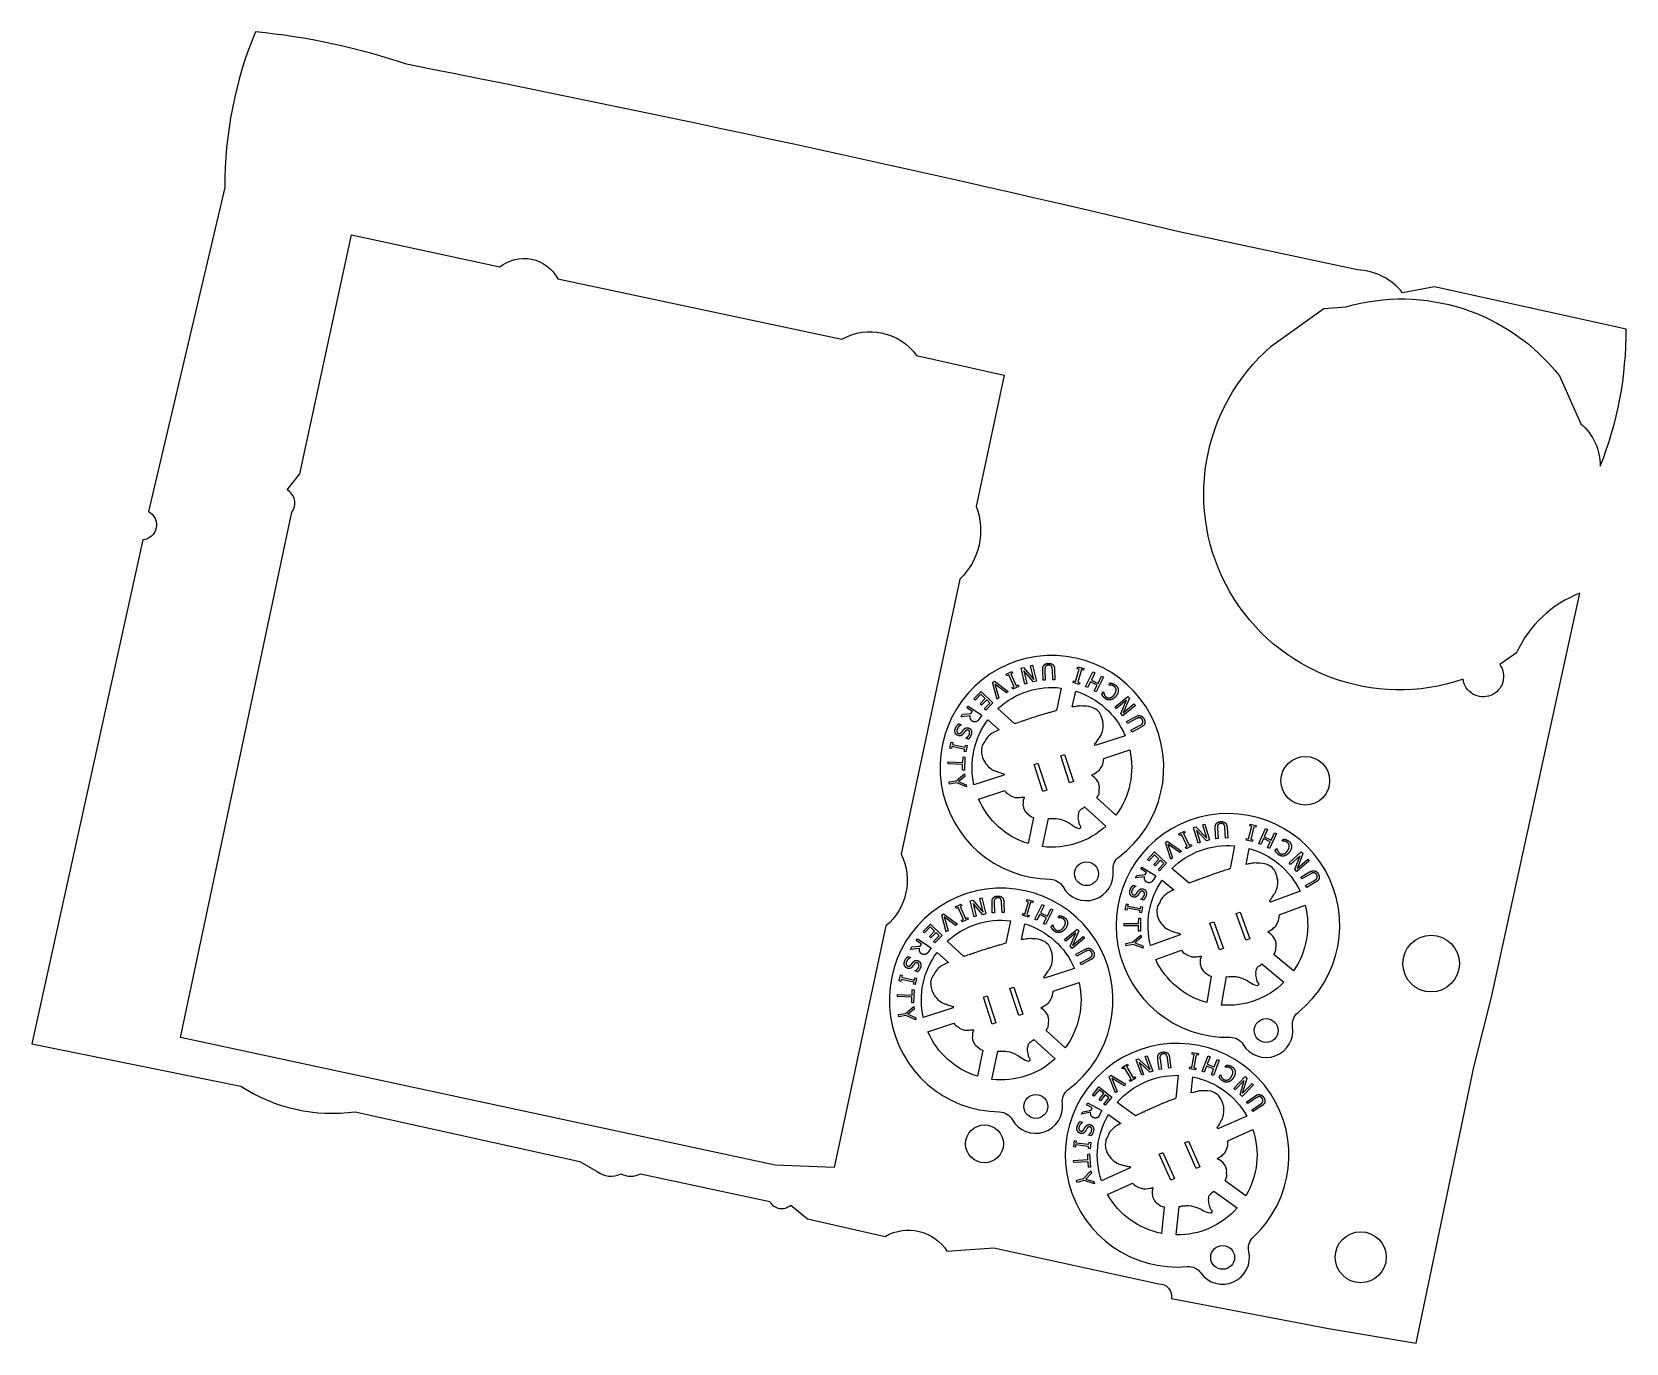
# Model space of a CAD drawing. Header units: millimetres. Extents: x 0 to 214, y -176 to 0.
import ezdxf

# ---------------------------------------------------------------- set-up
doc = ezdxf.new("R2010")
doc.units = ezdxf.units.MM
doc.layers.add('SCRAP_OUTLINE', color=5, linetype='Continuous')

msp = doc.modelspace()

# ---------------------------------------------------------------- linework, layer by layer
for points in [[(138.29, -114.64, 0.821365), (145.01, -112.46, -0.267689), (145.8, -110.62, 6.023346), (136.58, -113.62, -0.267689)], [(129.55, -90.74, -0.218412), (138.04, -87.98), (137.4, -91), (137.13, -91.09), (136.9, -91.16), (136.58, -91.24), (136.46, -91.28), (136.34, -91.3), (136.21, -91.35), (135.78, -91.47), (135.26, -91.64), (135.08, -91.68), (134.75, -91.79), (134.52, -91.88), (134.25, -91.94), (133.9, -92.07), (133.38, -92.24), (133.2, -92.28), (133.03, -92.37), (132.97, -92.39), (132.81, -92.41), (132.67, -92.49), (132.26, -92.62), (132.08, -92.7), (131.88, -92.75), (131.81, -92.78)], [(142.6, -95.68), (142.58, -95.66), (142.54, -95.6), (142.53, -95.55), (142.54, -95.49), (142.57, -95.43), (142.72, -95.27), (142.86, -95.05), (143.1, -94.73), (143.21, -94.55), (143.31, -94.45), (143.34, -94.4), (143.39, -94.25), (143.44, -94.17), (143.53, -93.92), (143.57, -93.79), (143.63, -93.53), (143.67, -93.26), (143.68, -93.13), (143.69, -92.79), (143.69, -92.7), (143.65, -92.56), (143.63, -92.38), (143.6, -92.25), (143.41, -91.7), (143.29, -91.45), (143.19, -91.28), (143.07, -91.13), (142.88, -90.97), (142.68, -90.82), (142.22, -90.57), (141.76, -90.47), (141.39, -90.41), (141.15, -90.39), (140.9, -90.39), (140.59, -90.36), (140.51, -90.37), (140.39, -90.4), (140.15, -90.43), (140.03, -90.47), (139.84, -90.48), (139.54, -90.52), (139.99, -88.4, -0.218412), (146.63, -94.37)], [(129.72, -93.59), (129.52, -93.67), (129.16, -93.85), (129.03, -93.91), (128.92, -93.98), (128.77, -94.04), (128.66, -94.14), (128.34, -94.39), (128.17, -94.56), (127.93, -94.87), (127.86, -95.07), (127.82, -95.14), (127.68, -95.34), (127.51, -95.62), (127.47, -95.74), (127.42, -95.92), (127.34, -96.23), (127.35, -96.53), (127.36, -96.73), (127.4, -96.92), (127.51, -97.31), (127.68, -97.7), (127.83, -97.95), (127.9, -98.08), (128.07, -98.28), (128.2, -98.44), (128.31, -98.54), (128.49, -98.69), (128.69, -98.84), (128.85, -98.94), (129.35, -99.17), (129.39, -99.16), (129.46, -99.17), (129.62, -99.25), (129.77, -99.29), (129.91, -99.36), (130.04, -99.39), (130.17, -99.44), (130.3, -99.47), (130.36, -99.5), (130.39, -99.54), (130.39, -99.56), (130.36, -99.66), (126.35, -100.96, -0.218412), (128.21, -92.23)], [(142.84, -102.71), (143.05, -102.31), (143.08, -102.25), (143.12, -102.1), (143.14, -101.94), (143.15, -101.63), (143.19, -101.4), (143.17, -101.23), (143.1, -100.9), (143.08, -100.76), (143.05, -100.66), (142.79, -100.25), (142.53, -99.99), (142.33, -99.82), (142.18, -99.71), (142.15, -99.68), (142.15, -99.66), (142.16, -99.63), (142.19, -99.61), (142.45, -99.48), (142.8, -99.27), (142.92, -99.16), (143.15, -99), (143.22, -98.92), (143.29, -98.82), (143.52, -98.43), (143.57, -98.32), (143.61, -98.17), (143.68, -98.03), (143.74, -97.68), (143.75, -97.49), (143.75, -97.41), (147.25, -96.27, -0.218412), (145.39, -105.01)], [(130.47, -101.72), (130.53, -101.84), (130.66, -101.97), (130.84, -102.12), (130.9, -102.17), (131.01, -102.23), (131.11, -102.31), (131.2, -102.38), (131.4, -102.47), (131.82, -102.64), (131.94, -102.66), (132.1, -102.65), (132.51, -102.66), (132.69, -102.63), (132.88, -102.63), (133.05, -102.6), (133.07, -102.6), (133.09, -102.62), (133.1, -102.65), (133.1, -102.68), (132.95, -103.06), (132.93, -103.17), (132.93, -103.35), (132.92, -103.74), (132.93, -103.78), (132.97, -103.87), (133.01, -104.05), (133.05, -104.16), (133.26, -104.56), (133.29, -104.6), (133.38, -104.7), (133.61, -104.9), (133.88, -105.12), (134.07, -105.23), (134.28, -105.33), (134.35, -105.35), (133.61, -108.84, -0.218412), (126.97, -102.86)], [(144.05, -106.49, -0.218412), (135.56, -109.25), (136.36, -105.47), (136.51, -105.48), (136.72, -105.46), (137.19, -105.47), (137.36, -105.47), (137.62, -105.51), (137.94, -105.58), (138.09, -105.62), (138.25, -105.69), (138.45, -105.74), (139.14, -106.1), (139.55, -106.39), (139.67, -106.46), (139.86, -106.59), (139.98, -106.66), (140.07, -106.7), (140.44, -106.8), (140.51, -106.8), (140.6, -106.77), (140.65, -106.72), (140.68, -106.69), (140.69, -106.65), (140.69, -106.6), (140.68, -106.55), (140.65, -106.48), (140.53, -106.32), (140.49, -106.26), (140.41, -105.77), (140.34, -105.42), (140.35, -105.23), (140.35, -105.01), (140.4, -104.81), (140.42, -104.63), (140.46, -104.55), (140.52, -104.45), (140.59, -104.36), (140.68, -104.26), (140.75, -104.2), (141.02, -104.04), (141.19, -103.91)], [(162.45, -135.78, 0.821365), (169.09, -133.36, -0.267689), (169.81, -131.5, 6.023346), (160.7, -134.81, -0.267689)], [(152.88, -112.2, -0.218412), (161.27, -109.14), (160.73, -112.19), (160.47, -112.29), (160.24, -112.36), (159.92, -112.45), (159.8, -112.49), (159.69, -112.52), (159.56, -112.58), (159.13, -112.71), (158.62, -112.9), (158.44, -112.94), (158.11, -113.06), (157.89, -113.16), (157.61, -113.23), (157.28, -113.37), (156.76, -113.56), (156.58, -113.61), (156.42, -113.71), (156.35, -113.73), (156.19, -113.75), (156.06, -113.83), (155.66, -113.98), (155.47, -114.06), (155.28, -114.12), (155.21, -114.16)], [(166.1, -116.68), (166.07, -116.66), (166.03, -116.6), (166.02, -116.55), (166.03, -116.49), (166.06, -116.43), (166.2, -116.27), (166.34, -116.04), (166.56, -115.72), (166.67, -115.52), (166.76, -115.42), (166.78, -115.38), (166.83, -115.23), (166.89, -115.14), (166.96, -114.89), (167, -114.76), (167.05, -114.49), (167.08, -114.23), (167.08, -114.09), (167.09, -113.75), (167.08, -113.66), (167.03, -113.52), (167.01, -113.34), (166.97, -113.21), (166.77, -112.68), (166.64, -112.42), (166.53, -112.26), (166.4, -112.11), (166.21, -111.97), (166.01, -111.82), (165.54, -111.59), (165.07, -111.5), (164.7, -111.46), (164.46, -111.45), (164.21, -111.45), (163.9, -111.43), (163.82, -111.45), (163.7, -111.48), (163.46, -111.52), (163.34, -111.56), (163.15, -111.57), (162.86, -111.63), (163.24, -109.49, -0.218412), (170.08, -115.23)], [(131.49, -145.84, 0.821365), (138.21, -143.66, -0.267689), (139, -141.82, 6.023346), (129.78, -144.82, -0.267689)], [(153.15, -115.04), (152.95, -115.13), (152.6, -115.32), (152.47, -115.39), (152.37, -115.46), (152.22, -115.52), (152.11, -115.63), (151.8, -115.89), (151.63, -116.06), (151.41, -116.38), (151.34, -116.58), (151.31, -116.66), (151.17, -116.86), (151.01, -117.14), (150.97, -117.27), (150.93, -117.45), (150.87, -117.76), (150.88, -118.06), (150.9, -118.26), (150.94, -118.45), (151.07, -118.83), (151.25, -119.22), (151.41, -119.46), (151.48, -119.59), (151.67, -119.78), (151.8, -119.94), (151.91, -120.04), (152.1, -120.18), (152.3, -120.32), (152.47, -120.41), (152.97, -120.63), (153.01, -120.62), (153.08, -120.63), (153.25, -120.7), (153.4, -120.74), (153.54, -120.8), (153.67, -120.82), (153.8, -120.87), (153.93, -120.9), (153.99, -120.93), (154.02, -120.96), (154.03, -120.98), (154, -121.08), (150.04, -122.52, -0.218412), (151.59, -113.73)], [(166.58, -123.69), (166.78, -123.29), (166.8, -123.23), (166.84, -123.08), (166.85, -122.92), (166.86, -122.6), (166.89, -122.37), (166.86, -122.21), (166.78, -121.88), (166.75, -121.74), (166.72, -121.64), (166.44, -121.24), (166.18, -120.99), (165.97, -120.83), (165.82, -120.72), (165.79, -120.69), (165.78, -120.67), (165.79, -120.64), (165.82, -120.62), (166.07, -120.48), (166.42, -120.26), (166.53, -120.15), (166.75, -119.98), (166.83, -119.89), (166.89, -119.79), (167.11, -119.39), (167.16, -119.28), (167.19, -119.14), (167.25, -118.99), (167.3, -118.64), (167.31, -118.45), (167.3, -118.37), (170.76, -117.11, -0.218412), (169.21, -125.9)], [(122.75, -121.94, -0.218412), (131.24, -119.18), (130.6, -122.2), (130.33, -122.29), (130.1, -122.36), (129.78, -122.44), (129.66, -122.48), (129.54, -122.5), (129.41, -122.55), (128.98, -122.67), (128.46, -122.84), (128.28, -122.88), (127.95, -122.99), (127.72, -123.08), (127.45, -123.14), (127.1, -123.27), (126.58, -123.44), (126.4, -123.48), (126.23, -123.57), (126.17, -123.59), (126.01, -123.61), (125.87, -123.69), (125.46, -123.82), (125.28, -123.9), (125.08, -123.95), (125.01, -123.98)], [(135.8, -126.88), (135.78, -126.86), (135.74, -126.8), (135.73, -126.75), (135.74, -126.69), (135.77, -126.63), (135.92, -126.47), (136.06, -126.25), (136.3, -125.93), (136.41, -125.75), (136.51, -125.65), (136.54, -125.6), (136.59, -125.45), (136.64, -125.37), (136.73, -125.12), (136.77, -124.99), (136.83, -124.73), (136.87, -124.46), (136.88, -124.33), (136.89, -123.99), (136.89, -123.9), (136.85, -123.76), (136.83, -123.58), (136.8, -123.45), (136.61, -122.9), (136.49, -122.65), (136.39, -122.48), (136.27, -122.33), (136.08, -122.17), (135.88, -122.02), (135.42, -121.77), (134.96, -121.67), (134.59, -121.61), (134.35, -121.59), (134.1, -121.59), (133.79, -121.56), (133.71, -121.57), (133.59, -121.6), (133.35, -121.63), (133.23, -121.67), (133.04, -121.68), (132.74, -121.72), (133.19, -119.6, -0.218412), (139.83, -125.57)], [(122.92, -124.79), (122.72, -124.87), (122.36, -125.05), (122.23, -125.11), (122.12, -125.18), (121.97, -125.24), (121.86, -125.34), (121.54, -125.59), (121.37, -125.76), (121.13, -126.07), (121.06, -126.27), (121.02, -126.34), (120.88, -126.54), (120.71, -126.82), (120.67, -126.94), (120.62, -127.12), (120.54, -127.43), (120.55, -127.73), (120.56, -127.93), (120.6, -128.12), (120.71, -128.51), (120.88, -128.9), (121.03, -129.15), (121.1, -129.28), (121.27, -129.48), (121.4, -129.64), (121.51, -129.74), (121.69, -129.89), (121.89, -130.04), (122.05, -130.14), (122.55, -130.37), (122.59, -130.36), (122.66, -130.37), (122.82, -130.45), (122.97, -130.49), (123.11, -130.56), (123.24, -130.59), (123.37, -130.64), (123.5, -130.67), (123.56, -130.7), (123.59, -130.74), (123.59, -130.76), (123.56, -130.86), (119.55, -132.16, -0.218412), (121.41, -123.43)], [(154.18, -123.14), (154.25, -123.26), (154.38, -123.38), (154.56, -123.52), (154.63, -123.57), (154.74, -123.63), (154.84, -123.71), (154.94, -123.77), (155.14, -123.86), (155.57, -124.01), (155.68, -124.03), (155.85, -124.01), (156.26, -124.01), (156.43, -123.97), (156.62, -123.96), (156.79, -123.93), (156.82, -123.93), (156.83, -123.94), (156.84, -123.97), (156.84, -124.01), (156.7, -124.4), (156.69, -124.51), (156.7, -124.68), (156.7, -125.07), (156.71, -125.11), (156.75, -125.2), (156.8, -125.38), (156.84, -125.49), (157.07, -125.88), (157.1, -125.92), (157.2, -126.02), (157.43, -126.21), (157.7, -126.41), (157.9, -126.53), (158.12, -126.62), (158.18, -126.63), (157.56, -130.14, -0.218412), (150.72, -124.4)], [(167.92, -127.44, -0.218412), (159.53, -130.49), (160.2, -126.68), (160.35, -126.69), (160.55, -126.66), (161.03, -126.66), (161.2, -126.64), (161.46, -126.67), (161.78, -126.73), (161.93, -126.77), (162.09, -126.84), (162.3, -126.88), (163, -127.21), (163.42, -127.49), (163.55, -127.56), (163.73, -127.68), (163.85, -127.74), (163.95, -127.78), (164.32, -127.87), (164.39, -127.86), (164.48, -127.83), (164.53, -127.79), (164.56, -127.75), (164.57, -127.71), (164.57, -127.66), (164.55, -127.61), (164.52, -127.55), (164.39, -127.39), (164.35, -127.32), (164.26, -126.84), (164.17, -126.49), (164.18, -126.3), (164.17, -126.08), (164.21, -125.88), (164.23, -125.7), (164.26, -125.62), (164.32, -125.52), (164.39, -125.42), (164.47, -125.32), (164.54, -125.26), (164.81, -125.09), (164.97, -124.96)], [(136.04, -133.91), (136.25, -133.51), (136.28, -133.45), (136.32, -133.3), (136.34, -133.14), (136.35, -132.83), (136.39, -132.6), (136.37, -132.43), (136.3, -132.1), (136.28, -131.96), (136.25, -131.86), (135.99, -131.45), (135.73, -131.19), (135.53, -131.02), (135.38, -130.91), (135.35, -130.88), (135.35, -130.86), (135.36, -130.83), (135.39, -130.81), (135.65, -130.68), (136, -130.47), (136.12, -130.36), (136.35, -130.2), (136.42, -130.12), (136.49, -130.02), (136.72, -129.63), (136.77, -129.52), (136.81, -129.37), (136.88, -129.23), (136.94, -128.88), (136.95, -128.69), (136.95, -128.61), (140.45, -127.47, -0.218412), (138.59, -136.21)], [(123.67, -132.92), (123.73, -133.04), (123.86, -133.17), (124.04, -133.32), (124.1, -133.37), (124.21, -133.43), (124.31, -133.51), (124.4, -133.58), (124.6, -133.67), (125.02, -133.84), (125.14, -133.86), (125.3, -133.85), (125.71, -133.86), (125.89, -133.83), (126.08, -133.83), (126.25, -133.8), (126.27, -133.8), (126.29, -133.82), (126.3, -133.85), (126.3, -133.88), (126.15, -134.26), (126.13, -134.37), (126.13, -134.55), (126.12, -134.94), (126.13, -134.98), (126.17, -135.07), (126.21, -135.25), (126.25, -135.36), (126.46, -135.76), (126.49, -135.8), (126.58, -135.9), (126.81, -136.1), (127.08, -136.32), (127.27, -136.43), (127.48, -136.53), (127.55, -136.55), (126.81, -140.04, -0.218412), (120.17, -134.06)], [(137.25, -137.69, -0.218412), (128.76, -140.45), (129.56, -136.67), (129.71, -136.68), (129.92, -136.66), (130.39, -136.67), (130.56, -136.67), (130.82, -136.71), (131.14, -136.78), (131.29, -136.82), (131.45, -136.89), (131.65, -136.94), (132.34, -137.3), (132.75, -137.59), (132.87, -137.66), (133.06, -137.79), (133.18, -137.86), (133.27, -137.9), (133.64, -138), (133.71, -138), (133.8, -137.97), (133.85, -137.92), (133.88, -137.89), (133.89, -137.85), (133.89, -137.8), (133.88, -137.75), (133.85, -137.68), (133.73, -137.52), (133.69, -137.46), (133.61, -136.97), (133.54, -136.62), (133.55, -136.43), (133.55, -136.21), (133.6, -136.01), (133.62, -135.83), (133.66, -135.75), (133.72, -135.65), (133.79, -135.56), (133.88, -135.46), (133.95, -135.4), (134.22, -135.24), (134.39, -135.11)], [(156.76, -166.4, 0.821365), (163.21, -163.52, -0.267689), (163.8, -161.61, 6.023346), (154.95, -165.56, -0.267689)], [(145.56, -143.54, -0.218412), (153.72, -139.91), (153.4, -142.98), (153.15, -143.1), (152.92, -143.19), (152.61, -143.3), (152.49, -143.35), (152.38, -143.38), (152.26, -143.45), (151.84, -143.61), (151.34, -143.84), (151.16, -143.9), (150.85, -144.04), (150.63, -144.15), (150.36, -144.24), (150.03, -144.41), (149.53, -144.63), (149.36, -144.69), (149.2, -144.8), (149.14, -144.83), (148.98, -144.86), (148.85, -144.95), (148.46, -145.13), (148.28, -145.22), (148.09, -145.29), (148.03, -145.33)], [(159.06, -147.09), (159.04, -147.07), (158.99, -147.01), (158.97, -146.97), (158.98, -146.9), (159.01, -146.85), (159.14, -146.67), (159.26, -146.44), (159.46, -146.09), (159.55, -145.9), (159.64, -145.79), (159.66, -145.74), (159.69, -145.59), (159.74, -145.5), (159.8, -145.24), (159.83, -145.11), (159.87, -144.84), (159.87, -144.57), (159.87, -144.44), (159.85, -144.1), (159.83, -144.01), (159.77, -143.87), (159.74, -143.7), (159.69, -143.57), (159.46, -143.05), (159.3, -142.81), (159.19, -142.65), (159.05, -142.51), (158.85, -142.38), (158.64, -142.24), (158.15, -142.05), (157.68, -141.99), (157.31, -141.98), (157.06, -141.99), (156.82, -142), (156.51, -142.01), (156.43, -142.03), (156.32, -142.07), (156.07, -142.13), (155.96, -142.18), (155.77, -142.2), (155.48, -142.28), (155.71, -140.12, -0.218412), (162.93, -145.37)], [(146.03, -146.35), (145.84, -146.46), (145.5, -146.68), (145.38, -146.75), (145.28, -146.83), (145.14, -146.91), (145.03, -147.02), (144.75, -147.3), (144.59, -147.48), (144.39, -147.82), (144.34, -148.02), (144.31, -148.1), (144.18, -148.31), (144.05, -148.61), (144.02, -148.73), (143.98, -148.91), (143.95, -149.23), (143.98, -149.52), (144.01, -149.73), (144.07, -149.91), (144.22, -150.29), (144.43, -150.66), (144.61, -150.89), (144.69, -151.01), (144.88, -151.19), (145.03, -151.34), (145.15, -151.43), (145.35, -151.56), (145.56, -151.68), (145.73, -151.77), (146.25, -151.94), (146.28, -151.93), (146.35, -151.94), (146.53, -151.99), (146.68, -152.03), (146.82, -152.08), (146.95, -152.09), (147.09, -152.13), (147.22, -152.15), (147.29, -152.17), (147.32, -152.21), (147.32, -152.22), (147.31, -152.32), (143.45, -154.04, -0.218412), (144.39, -145.16)], [(160.03, -154.05), (160.21, -153.63), (160.22, -153.58), (160.25, -153.42), (160.25, -153.26), (160.23, -152.95), (160.25, -152.71), (160.21, -152.55), (160.11, -152.23), (160.07, -152.09), (160.03, -151.99), (159.73, -151.62), (159.45, -151.39), (159.23, -151.23), (159.07, -151.14), (159.04, -151.11), (159.03, -151.1), (159.03, -151.07), (159.07, -151.04), (159.3, -150.89), (159.64, -150.64), (159.74, -150.52), (159.95, -150.34), (160.02, -150.24), (160.08, -150.14), (160.26, -149.73), (160.31, -149.61), (160.33, -149.46), (160.38, -149.32), (160.4, -148.96), (160.4, -148.77), (160.38, -148.69), (163.75, -147.19, -0.218412), (162.81, -156.07)], [(147.63, -154.37), (147.7, -154.48), (147.84, -154.59), (148.04, -154.72), (148.11, -154.76), (148.22, -154.81), (148.33, -154.89), (148.43, -154.94), (148.63, -155.01), (149.07, -155.14), (149.19, -155.15), (149.35, -155.12), (149.76, -155.08), (149.93, -155.04), (150.12, -155.02), (150.29, -154.97), (150.31, -154.97), (150.33, -154.98), (150.34, -155.01), (150.34, -155.05), (150.23, -155.44), (150.23, -155.55), (150.25, -155.73), (150.28, -156.11), (150.29, -156.15), (150.34, -156.24), (150.4, -156.42), (150.45, -156.53), (150.7, -156.9), (150.74, -156.93), (150.84, -157.02), (151.08, -157.2), (151.37, -157.39), (151.57, -157.48), (151.8, -157.56), (151.86, -157.57), (151.49, -161.11, -0.218412), (144.27, -155.87)], [(161.64, -157.69, -0.218412), (153.48, -161.32), (153.88, -157.48), (154.03, -157.48), (154.23, -157.43), (154.7, -157.4), (154.87, -157.37), (155.13, -157.38), (155.46, -157.42), (155.61, -157.44), (155.78, -157.5), (155.98, -157.53), (156.71, -157.82), (157.15, -158.06), (157.28, -158.12), (157.47, -158.23), (157.6, -158.28), (157.7, -158.31), (158.07, -158.37), (158.14, -158.37), (158.23, -158.33), (158.28, -158.28), (158.3, -158.24), (158.31, -158.2), (158.31, -158.15), (158.29, -158.1), (158.25, -158.04), (158.11, -157.89), (158.07, -157.83), (157.94, -157.35), (157.83, -157.01), (157.83, -156.82), (157.8, -156.6), (157.83, -156.4), (157.83, -156.22), (157.86, -156.13), (157.91, -156.03), (157.97, -155.93), (158.05, -155.83), (158.11, -155.76), (158.36, -155.57), (158.52, -155.43)]]:
    msp.add_lwpolyline(points, format="xyb", close=True)
for points in [[(133.19, -87.45), (132.66, -85.31), (132.98, -85.23), (134.38, -86.84), (133.92, -85), (134.19, -84.93), (134.72, -87.07), (134.32, -87.17), (133.04, -85.69), (133.46, -87.38)], [(140.2, -85.35), (140.26, -85.14), (141.08, -85.37), (141.02, -85.59), (140.75, -85.51), (140.26, -87.19), (140.53, -87.27), (140.47, -87.49), (139.65, -87.25), (139.71, -87.03), (139.98, -87.11), (140.47, -85.43)], [(129.69, -89.3), (129.44, -89.46), (128.82, -87.22), (129.08, -87.04), (130.95, -88.43), (130.69, -88.61), (129.16, -87.44)], [(130.76, -86.33), (130.66, -86.13), (131.44, -85.77), (131.53, -85.98), (131.28, -86.09), (132, -87.69), (132.26, -87.57), (132.35, -87.78), (131.57, -88.13), (131.48, -87.92), (131.73, -87.81), (131.01, -86.21)], [(141.32, -87.79), (142.31, -85.82), (142.57, -85.95), (142.09, -86.91), (142.99, -87.36), (143.47, -86.4), (143.74, -86.53), (142.75, -88.5), (142.49, -88.37), (142.88, -87.6), (141.97, -87.14), (141.58, -87.92)], [(126.35, -89.41), (127.31, -88.43), (128.88, -89.97), (127.92, -90.95), (127.73, -90.77), (128.49, -89.99), (128.06, -89.57), (127.35, -90.29), (127.17, -90.11), (127.87, -89.39), (127.29, -88.82), (126.53, -89.59)], [(145.29, -90.51), (146.98, -89.1), (147.19, -89.35), (146.36, -91.32), (147.81, -90.1), (147.99, -90.31), (146.3, -91.72), (146.03, -91.4), (146.8, -89.61), (145.46, -90.72)], [(123.34, -96.11), (123.12, -96.06), (123.3, -95.23), (123.52, -95.28), (123.46, -95.55), (125.17, -95.93), (125.23, -95.65), (125.45, -95.7), (125.27, -96.53), (125.05, -96.48), (125.11, -96.21), (123.4, -95.84)], [(122.9, -98.16), (122.91, -97.87), (124.85, -97.95), (124.88, -97.22), (125.14, -97.23), (125.06, -98.99), (124.8, -98.98), (124.83, -98.24)], [(135.58, -101.84), (134.41, -98.23), (134.93, -98.06), (136.1, -101.67)], [(139.16, -100.68), (137.98, -97.07), (138.51, -96.9), (139.68, -100.51)], [(125.31, -100.95), (125.36, -101.25), (124.03, -100.71), (123.07, -100.85), (123.03, -100.56), (123.96, -100.42), (125.09, -99.5), (125.14, -99.82), (124.27, -100.53)], [(156.41, -108.78), (155.8, -106.67), (156.11, -106.58), (157.57, -108.13), (157.05, -106.31), (157.31, -106.23), (157.92, -108.35), (157.52, -108.46), (156.19, -107.03), (156.67, -108.71)], [(163.33, -106.44), (163.39, -106.22), (164.21, -106.43), (164.16, -106.65), (163.89, -106.58), (163.46, -108.28), (163.73, -108.35), (163.68, -108.57), (162.85, -108.36), (162.91, -108.14), (163.18, -108.21), (163.6, -106.51)], [(164.54, -108.83), (165.46, -106.83), (165.72, -106.96), (165.27, -107.93), (166.2, -108.36), (166.64, -107.38), (166.91, -107.5), (165.99, -109.5), (165.73, -109.38), (166.09, -108.59), (165.17, -108.17), (164.81, -108.96)], [(152.97, -110.75), (152.73, -110.93), (152.03, -108.71), (152.28, -108.52), (154.2, -109.84), (153.95, -110.03), (152.37, -108.92)], [(153.93, -107.75), (153.83, -107.55), (154.59, -107.17), (154.69, -107.37), (154.44, -107.49), (155.22, -109.06), (155.47, -108.94), (155.57, -109.14), (154.81, -109.52), (154.71, -109.32), (154.96, -109.19), (154.18, -107.62)], [(149.63, -110.98), (150.56, -109.96), (152.18, -111.45), (151.25, -112.47), (151.06, -112.29), (151.79, -111.49), (151.35, -111.08), (150.67, -111.83), (150.48, -111.65), (151.16, -110.91), (150.56, -110.36), (149.82, -111.16)], [(168.6, -111.42), (170.24, -109.95), (170.46, -110.2), (169.69, -112.19), (171.11, -110.92), (171.29, -111.13), (169.65, -112.59), (169.37, -112.28), (170.08, -110.46), (168.78, -111.62)], [(123.96, -117.53), (123.86, -117.33), (124.64, -116.97), (124.73, -117.18), (124.48, -117.29), (125.2, -118.89), (125.46, -118.77), (125.55, -118.98), (124.77, -119.33), (124.68, -119.12), (124.93, -119.01), (124.21, -117.41)], [(126.39, -118.65), (125.86, -116.51), (126.18, -116.43), (127.58, -118.04), (127.12, -116.2), (127.39, -116.13), (127.92, -118.27), (127.52, -118.37), (126.24, -116.89), (126.66, -118.58)], [(133.4, -116.55), (133.46, -116.34), (134.28, -116.57), (134.22, -116.79), (133.95, -116.71), (133.46, -118.39), (133.73, -118.47), (133.67, -118.69), (132.85, -118.45), (132.91, -118.23), (133.18, -118.31), (133.67, -116.63)], [(134.52, -118.99), (135.51, -117.02), (135.77, -117.15), (135.29, -118.11), (136.19, -118.56), (136.67, -117.6), (136.94, -117.73), (135.95, -119.7), (135.69, -119.57), (136.08, -118.8), (135.17, -118.34), (134.78, -119.12)], [(146.86, -117.78), (146.64, -117.74), (146.79, -116.9), (147.01, -116.94), (146.96, -117.22), (148.68, -117.53), (148.73, -117.26), (148.96, -117.3), (148.8, -118.14), (148.58, -118.1), (148.63, -117.82), (146.91, -117.51)], [(119.55, -120.61), (120.51, -119.63), (122.08, -121.17), (121.12, -122.15), (120.93, -121.97), (121.69, -121.19), (121.26, -120.77), (120.55, -121.49), (120.37, -121.31), (121.07, -120.59), (120.49, -120.02), (119.73, -120.79)], [(122.89, -120.5), (122.64, -120.66), (122.02, -118.42), (122.28, -118.24), (124.15, -119.63), (123.89, -119.81), (122.36, -118.64)], [(146.49, -119.85), (146.49, -119.55), (148.43, -119.57), (148.44, -118.83), (148.7, -118.83), (148.68, -120.6), (148.42, -120.6), (148.43, -119.86)], [(159.3, -123.08), (158, -119.51), (158.51, -119.33), (159.81, -122.9)], [(162.83, -121.8), (161.53, -118.23), (162.05, -118.04), (163.35, -121.61)], [(138.49, -121.71), (140.18, -120.3), (140.39, -120.55), (139.56, -122.52), (141.01, -121.3), (141.19, -121.51), (139.5, -122.92), (139.23, -122.6), (140, -120.81), (138.66, -121.92)], [(149, -122.55), (149.06, -122.85), (147.71, -122.35), (146.76, -122.53), (146.7, -122.24), (147.63, -122.07), (148.73, -121.1), (148.79, -121.42), (147.94, -122.16)], [(116.54, -127.31), (116.32, -127.26), (116.5, -126.43), (116.72, -126.48), (116.66, -126.75), (118.37, -127.13), (118.43, -126.85), (118.65, -126.9), (118.47, -127.73), (118.25, -127.68), (118.31, -127.41), (116.6, -127.04)], [(132.36, -131.88), (131.18, -128.27), (131.71, -128.1), (132.88, -131.71)], [(116.1, -129.36), (116.11, -129.07), (118.05, -129.15), (118.08, -128.42), (118.34, -128.43), (118.26, -130.19), (118, -130.18), (118.03, -129.44)], [(128.78, -133.04), (127.61, -129.43), (128.13, -129.26), (129.3, -132.87)], [(118.51, -132.15), (118.56, -132.45), (117.23, -131.91), (116.27, -132.05), (116.23, -131.76), (117.16, -131.62), (118.29, -130.7), (118.34, -131.02), (117.47, -131.73)], [(146.31, -139.03), (146.19, -138.84), (146.93, -138.4), (147.04, -138.6), (146.8, -138.74), (147.69, -140.25), (147.93, -140.11), (148.04, -140.3), (147.31, -140.73), (147.19, -140.54), (147.43, -140.4), (146.55, -138.89)], [(148.85, -139.89), (148.09, -137.82), (148.4, -137.71), (149.97, -139.16), (149.32, -137.37), (149.57, -137.28), (150.33, -139.35), (149.94, -139.49), (148.51, -138.16), (149.1, -139.79)], [(155.59, -137.07), (155.63, -136.85), (156.47, -137), (156.43, -137.22), (156.16, -137.17), (155.85, -138.89), (156.12, -138.94), (156.08, -139.17), (155.25, -139.02), (155.28, -138.79), (155.56, -138.84), (155.87, -137.12)], [(156.97, -139.37), (157.74, -137.31), (158.01, -137.42), (157.63, -138.42), (158.58, -138.78), (158.96, -137.77), (159.23, -137.87), (158.46, -139.93), (158.19, -139.83), (158.49, -139.02), (157.54, -138.67), (157.24, -139.48)], [(145.55, -142.09), (145.32, -142.28), (144.48, -140.12), (144.72, -139.91), (146.72, -141.1), (146.48, -141.3), (144.83, -140.3)], [(161.2, -141.67), (162.73, -140.09), (162.96, -140.32), (162.34, -142.36), (163.66, -141), (163.86, -141.19), (162.32, -142.77), (162.03, -142.48), (162.6, -140.61), (161.39, -141.86)], [(142.24, -142.55), (143.1, -141.47), (144.82, -142.84), (143.96, -143.92), (143.76, -143.76), (144.43, -142.91), (143.96, -142.54), (143.33, -143.33), (143.13, -143.17), (143.76, -142.37), (143.12, -141.87), (142.44, -142.71)], [(139.95, -149.53), (139.73, -149.51), (139.82, -148.66), (140.04, -148.68), (140.01, -148.96), (141.75, -149.16), (141.78, -148.88), (142.01, -148.9), (141.91, -149.75), (141.69, -149.72), (141.72, -149.45), (139.98, -149.25)], [(156.16, -152.42), (154.62, -148.95), (155.12, -148.73), (156.66, -152.2)], [(139.72, -151.62), (139.71, -151.32), (141.64, -151.21), (141.6, -150.47), (141.86, -150.45), (141.97, -152.22), (141.71, -152.23), (141.66, -151.5)], [(152.73, -153.95), (151.18, -150.48), (151.68, -150.26), (153.23, -153.73)], [(142.42, -154.14), (142.5, -154.44), (141.12, -154.03), (140.18, -154.28), (140.1, -153.99), (141.02, -153.75), (142.04, -152.72), (142.13, -153.03), (141.33, -153.83)]]:
    msp.add_lwpolyline(points, close=True)
for points in [[(137.16, -85.51), (137.2, -86.89), (136.91, -86.9), (136.86, -85.52)], [(135.86, -85.55), (135.9, -86.93), (135.61, -86.94), (135.57, -85.57)], [(144.47, -87.59), (144.46, -87.57), (144.67, -87.3)], [(143.49, -88.79), (143.71, -88.51), (143.73, -88.53)], [(125.85, -91.69), (124.62, -91.82), (124.83, -91.5), (125.94, -91.4), (126.13, -91.12), (125.39, -90.64), (125.56, -90.4), (127.4, -91.6), (127.09, -92.08)], [(148.16, -92.08), (146.93, -92.73), (146.8, -92.47), (148.01, -91.83)], [(124.3, -92.78), (124.64, -92.92), (124.63, -92.94)], [(148.75, -93.24), (147.54, -93.88), (147.4, -93.62), (148.62, -92.98)], [(125.59, -94.82), (125.27, -94.69), (125.28, -94.67)], [(159, -106.79), (159.1, -108.17), (158.8, -108.19), (158.71, -106.82)], [(160.3, -106.71), (160.39, -108.08), (160.1, -108.1), (160.01, -106.73)], [(167.68, -108.52), (167.67, -108.51), (167.87, -108.23)], [(166.74, -109.76), (166.95, -109.48), (166.97, -109.49)], [(149.22, -113.28), (147.99, -113.45), (148.19, -113.13), (149.3, -112.99), (149.47, -112.7), (148.72, -112.24), (148.88, -111.99), (150.76, -113.14), (150.46, -113.62)], [(171.52, -112.89), (170.32, -113.58), (170.18, -113.32), (171.37, -112.64)], [(147.7, -114.42), (148.05, -114.55), (148.04, -114.57)], [(172.16, -114.02), (170.97, -114.71), (170.82, -114.45), (172.01, -113.77)], [(129.06, -116.75), (129.1, -118.13), (128.81, -118.14), (128.77, -116.77)], [(130.36, -116.71), (130.4, -118.09), (130.11, -118.1), (130.06, -116.72)], [(149.07, -116.42), (148.74, -116.3), (148.74, -116.28)], [(136.69, -119.99), (136.91, -119.71), (136.93, -119.73)], [(137.67, -118.79), (137.66, -118.77), (137.87, -118.5)], [(119.05, -122.89), (117.82, -123.02), (118.03, -122.7), (119.14, -122.6), (119.33, -122.32), (118.59, -121.84), (118.76, -121.6), (120.6, -122.8), (120.29, -123.28)], [(117.5, -123.98), (117.84, -124.12), (117.83, -124.14)], [(141.36, -123.28), (140.13, -123.93), (140, -123.67), (141.21, -123.03)], [(118.79, -126.02), (118.47, -125.89), (118.48, -125.87)], [(141.95, -124.44), (140.74, -125.08), (140.6, -124.82), (141.82, -124.18)], [(151.3, -137.72), (151.49, -139.09), (151.2, -139.13), (151.01, -137.77)], [(152.58, -137.55), (152.77, -138.91), (152.48, -138.95), (152.3, -137.59)], [(160.08, -138.84), (160.06, -138.83), (160.25, -138.54)], [(159.23, -140.15), (159.42, -139.85), (159.44, -139.86)], [(164.21, -142.93), (163.06, -143.7), (162.9, -143.46), (164.04, -142.69)], [(141.99, -144.87), (140.78, -145.13), (140.95, -144.79), (142.05, -144.58), (142.2, -144.28), (141.42, -143.88), (141.56, -143.62), (143.51, -144.62), (143.25, -145.13)], [(164.93, -144.02), (163.78, -144.78), (163.62, -144.54), (164.76, -143.78)], [(140.56, -146.12), (140.91, -146.22), (140.9, -146.24)], [(142.06, -148.02), (141.72, -147.92), (141.73, -147.9)]]:
    msp.add_lwpolyline(points)
for centre in [(141.44, -112.88), (165.53, -133.91), (134.64, -144.08), (159.7, -164.32)]:
    msp.add_circle(centre, 1.6)
for points in [[(135.57, -85.57), (135.56, -85.34), (135.64, -85.01), (135.75, -84.89)], [(135.75, -84.89), (135.85, -84.78), (136.13, -84.68), (136.33, -84.67)], [(135.94, -85.11), (135.88, -85.2), (135.85, -85.4), (135.86, -85.55)], [(136.34, -84.92), (136.2, -84.92), (135.99, -85.02), (135.94, -85.11)], [(136.33, -84.67), (136.53, -84.66), (136.82, -84.75), (136.92, -84.85)], [(136.75, -85.08), (136.69, -85), (136.49, -84.91), (136.34, -84.92)], [(136.86, -85.52), (136.86, -85.37), (136.81, -85.17), (136.75, -85.08)], [(136.92, -84.85), (137.04, -84.96), (137.15, -85.28), (137.16, -85.51)], [(144.77, -87.59), (144.67, -87.58), (144.52, -87.58), (144.47, -87.59)], [(144.67, -87.3), (144.75, -87.32), (144.89, -87.35), (144.98, -87.38)], [(145.17, -87.77), (145.07, -87.69), (144.86, -87.61), (144.77, -87.59)], [(144.98, -87.38), (145.07, -87.42), (145.22, -87.49), (145.33, -87.58)], [(145.33, -87.58), (145.49, -87.71), (145.69, -88.05), (145.7, -88.24)], [(143.64, -89.07), (143.6, -89.01), (143.52, -88.87), (143.49, -88.79)], [(143.91, -89.36), (143.82, -89.29), (143.69, -89.14), (143.64, -89.07)], [(143.73, -88.53), (143.74, -88.58), (143.77, -88.73), (143.81, -88.83)], [(143.81, -88.83), (143.84, -88.91), (143.96, -89.08), (144.06, -89.16)], [(144.66, -89.56), (144.46, -89.6), (144.08, -89.5), (143.91, -89.36)], [(144.06, -89.16), (144.17, -89.25), (144.44, -89.32), (144.59, -89.29)], [(144.59, -89.29), (144.73, -89.26), (145.02, -89.06), (145.15, -88.89)], [(145.39, -89.08), (145.22, -89.29), (144.86, -89.53), (144.66, -89.56)], [(145.15, -88.89), (145.29, -88.71), (145.41, -88.39), (145.41, -88.24)], [(145.41, -88.24), (145.4, -88.1), (145.28, -87.86), (145.17, -87.77)], [(145.7, -88.24), (145.72, -88.44), (145.56, -88.86), (145.39, -89.08)], [(126.14, -92.43), (125.94, -92.3), (125.8, -91.91), (125.85, -91.69)], [(148.01, -91.83), (148.22, -91.72), (148.55, -91.65), (148.7, -91.7)], [(148.7, -91.7), (148.84, -91.75), (149.06, -91.95), (149.16, -92.13)], [(123.84, -93.99), (123.79, -93.86), (123.79, -93.57), (123.87, -93.38)], [(124.2, -94.35), (124.08, -94.3), (123.88, -94.11), (123.84, -93.99)], [(123.87, -93.38), (123.96, -93.16), (124.18, -92.89), (124.3, -92.78)], [(124.11, -93.46), (124.02, -93.68), (124.11, -93.99), (124.27, -94.05)], [(124.63, -92.94), (124.45, -93.02), (124.18, -93.3), (124.11, -93.46)], [(124.27, -94.05), (124.39, -94.1), (124.59, -94.04), (124.68, -93.93)], [(124.68, -93.93), (124.75, -93.84), (124.85, -93.7), (124.92, -93.6)], [(125.15, -93.78), (125.09, -93.86), (124.93, -94.08), (124.87, -94.15)], [(124.92, -93.6), (124.99, -93.5), (125.15, -93.37), (125.24, -93.33)], [(125.58, -93.64), (125.45, -93.59), (125.24, -93.67), (125.15, -93.78)], [(125.24, -93.33), (125.33, -93.3), (125.54, -93.3), (125.66, -93.35)], [(125.73, -94.19), (125.8, -94), (125.72, -93.7), (125.58, -93.64)], [(125.66, -93.35), (125.91, -93.45), (126.09, -93.97), (125.97, -94.27)], [(126.68, -92.48), (126.56, -92.54), (126.29, -92.52), (126.14, -92.43)], [(127.09, -92.08), (126.98, -92.24), (126.81, -92.43), (126.68, -92.48)], [(148.59, -91.97), (148.49, -91.96), (148.29, -92.02), (148.16, -92.08)], [(148.94, -92.24), (148.87, -92.12), (148.69, -91.98), (148.59, -91.97)], [(148.62, -92.98), (148.75, -92.91), (148.92, -92.78), (148.97, -92.69)], [(149.25, -92.74), (149.2, -92.9), (148.96, -93.13), (148.75, -93.24)], [(148.97, -92.69), (149.02, -92.6), (149, -92.37), (148.94, -92.24)], [(149.16, -92.13), (149.25, -92.3), (149.29, -92.6), (149.25, -92.74)], [(124.87, -94.15), (124.73, -94.34), (124.39, -94.43), (124.2, -94.35)], [(125.28, -94.67), (125.4, -94.61), (125.66, -94.36), (125.73, -94.19)], [(125.97, -94.27), (125.9, -94.44), (125.71, -94.72), (125.59, -94.82)], [(158.71, -106.82), (158.69, -106.59), (158.76, -106.26), (158.87, -106.14)], [(158.87, -106.14), (158.97, -106.03), (159.24, -105.91), (159.45, -105.89)], [(159.07, -106.35), (159.02, -106.44), (158.99, -106.64), (159, -106.79)], [(159.46, -106.14), (159.33, -106.15), (159.12, -106.26), (159.07, -106.35)], [(159.45, -105.89), (159.64, -105.88), (159.93, -105.96), (160.04, -106.06)], [(159.88, -106.29), (159.82, -106.21), (159.61, -106.13), (159.46, -106.14)], [(160.01, -106.73), (160, -106.58), (159.94, -106.37), (159.88, -106.29)], [(160.04, -106.06), (160.17, -106.16), (160.28, -106.48), (160.3, -106.71)], [(167.98, -108.52), (167.88, -108.51), (167.73, -108.52), (167.68, -108.52)], [(167.87, -108.23), (167.95, -108.25), (168.09, -108.27), (168.18, -108.3)], [(168.38, -108.69), (168.28, -108.61), (168.07, -108.53), (167.98, -108.52)], [(168.18, -108.3), (168.28, -108.33), (168.43, -108.41), (168.54, -108.48)], [(168.64, -109.15), (168.63, -109), (168.5, -108.77), (168.38, -108.69)], [(168.54, -108.48), (168.71, -108.61), (168.91, -108.94), (168.93, -109.14)], [(166.9, -110.04), (166.86, -109.98), (166.78, -109.84), (166.74, -109.76)], [(167.18, -110.32), (167.09, -110.25), (166.95, -110.11), (166.9, -110.04)], [(166.97, -109.49), (166.98, -109.54), (167.02, -109.7), (167.06, -109.79)], [(167.06, -109.79), (167.1, -109.87), (167.23, -110.04), (167.33, -110.12)], [(167.94, -110.5), (167.74, -110.54), (167.36, -110.45), (167.18, -110.32)], [(167.33, -110.12), (167.44, -110.2), (167.71, -110.26), (167.86, -110.22)], [(167.86, -110.22), (168, -110.19), (168.28, -109.97), (168.41, -109.8)], [(168.65, -109.98), (168.49, -110.21), (168.13, -110.45), (167.94, -110.5)], [(168.41, -109.8), (168.54, -109.62), (168.65, -109.29), (168.64, -109.15)], [(168.93, -109.14), (168.96, -109.33), (168.82, -109.76), (168.65, -109.98)], [(149.53, -114), (149.33, -113.88), (149.18, -113.5), (149.22, -113.28)], [(171.37, -112.64), (171.57, -112.53), (171.9, -112.45), (172.06, -112.49)], [(171.95, -112.76), (171.85, -112.75), (171.65, -112.82), (171.52, -112.89)], [(172.31, -113.03), (172.24, -112.91), (172.05, -112.77), (171.95, -112.76)], [(172.06, -112.49), (172.2, -112.53), (172.42, -112.72), (172.52, -112.9)], [(172.35, -113.47), (172.4, -113.37), (172.38, -113.15), (172.31, -113.03)], [(172.52, -112.9), (172.62, -113.07), (172.67, -113.37), (172.64, -113.51)], [(147.29, -115.65), (147.23, -115.52), (147.23, -115.23), (147.29, -115.04)], [(147.29, -115.04), (147.38, -114.81), (147.58, -114.53), (147.7, -114.42)], [(147.54, -115.11), (147.46, -115.33), (147.56, -115.64), (147.72, -115.69)], [(148.04, -114.57), (147.86, -114.65), (147.6, -114.95), (147.54, -115.11)], [(148.13, -115.55), (148.19, -115.47), (148.28, -115.32), (148.36, -115.21)], [(148.59, -115.39), (148.53, -115.47), (148.38, -115.7), (148.33, -115.77)], [(148.36, -115.21), (148.42, -115.12), (148.57, -114.98), (148.66, -114.94)], [(149.01, -115.24), (148.88, -115.19), (148.67, -115.27), (148.59, -115.39)], [(148.66, -114.94), (148.75, -114.9), (148.96, -114.9), (149.09, -114.94)], [(149.18, -115.78), (149.25, -115.59), (149.16, -115.29), (149.01, -115.24)], [(149.09, -114.94), (149.34, -115.03), (149.53, -115.55), (149.42, -115.85)], [(150.07, -114.04), (149.95, -114.1), (149.68, -114.09), (149.53, -114)], [(150.46, -113.62), (150.36, -113.78), (150.2, -113.98), (150.07, -114.04)], [(172.01, -113.77), (172.15, -113.69), (172.31, -113.56), (172.35, -113.47)], [(172.64, -113.51), (172.59, -113.67), (172.36, -113.91), (172.16, -114.02)], [(128.77, -116.77), (128.76, -116.54), (128.84, -116.21), (128.95, -116.09)], [(128.95, -116.09), (129.05, -115.98), (129.33, -115.88), (129.53, -115.87)], [(129.14, -116.31), (129.08, -116.4), (129.05, -116.6), (129.06, -116.75)], [(129.54, -116.12), (129.4, -116.12), (129.19, -116.22), (129.14, -116.31)], [(129.53, -115.87), (129.73, -115.86), (130.02, -115.95), (130.12, -116.05)], [(129.95, -116.28), (129.89, -116.2), (129.69, -116.11), (129.54, -116.12)], [(130.06, -116.72), (130.06, -116.57), (130.01, -116.37), (129.95, -116.28)], [(130.12, -116.05), (130.24, -116.16), (130.35, -116.48), (130.36, -116.71)], [(147.66, -115.99), (147.53, -115.95), (147.34, -115.77), (147.29, -115.65)], [(148.33, -115.77), (148.18, -115.96), (147.85, -116.06), (147.66, -115.99)], [(147.72, -115.69), (147.84, -115.74), (148.04, -115.67), (148.13, -115.55)], [(148.74, -116.28), (148.87, -116.21), (149.12, -115.95), (149.18, -115.78)], [(149.42, -115.85), (149.36, -116.02), (149.18, -116.31), (149.07, -116.42)], [(136.93, -119.73), (136.94, -119.78), (136.97, -119.93), (137.01, -120.03)], [(137.97, -118.79), (137.87, -118.78), (137.72, -118.78), (137.67, -118.79)], [(137.87, -118.5), (137.95, -118.52), (138.09, -118.55), (138.18, -118.58)], [(138.37, -118.97), (138.27, -118.89), (138.06, -118.81), (137.97, -118.79)], [(138.18, -118.58), (138.27, -118.62), (138.42, -118.69), (138.53, -118.78)], [(138.35, -120.09), (138.49, -119.91), (138.61, -119.59), (138.61, -119.44)], [(138.61, -119.44), (138.6, -119.3), (138.48, -119.06), (138.37, -118.97)], [(138.53, -118.78), (138.69, -118.91), (138.89, -119.25), (138.9, -119.44)], [(138.9, -119.44), (138.92, -119.64), (138.76, -120.06), (138.59, -120.28)], [(136.84, -120.27), (136.8, -120.21), (136.72, -120.07), (136.69, -119.99)], [(137.11, -120.56), (137.02, -120.49), (136.89, -120.34), (136.84, -120.27)], [(137.01, -120.03), (137.04, -120.11), (137.16, -120.28), (137.26, -120.36)], [(137.86, -120.76), (137.66, -120.8), (137.28, -120.7), (137.11, -120.56)], [(137.26, -120.36), (137.37, -120.45), (137.64, -120.52), (137.79, -120.49)], [(137.79, -120.49), (137.93, -120.46), (138.22, -120.26), (138.35, -120.09)], [(138.59, -120.28), (138.42, -120.49), (138.06, -120.73), (137.86, -120.76)], [(117.07, -124.58), (117.16, -124.36), (117.38, -124.09), (117.5, -123.98)], [(119.34, -123.63), (119.14, -123.5), (119, -123.11), (119.05, -122.89)], [(119.88, -123.68), (119.76, -123.74), (119.49, -123.72), (119.34, -123.63)], [(120.29, -123.28), (120.18, -123.44), (120.01, -123.63), (119.88, -123.68)], [(141.21, -123.03), (141.42, -122.92), (141.75, -122.85), (141.9, -122.9)], [(141.79, -123.17), (141.69, -123.16), (141.49, -123.22), (141.36, -123.28)], [(142.14, -123.44), (142.07, -123.32), (141.89, -123.18), (141.79, -123.17)], [(141.82, -124.18), (141.95, -124.11), (142.12, -123.98), (142.17, -123.89)], [(141.9, -122.9), (142.04, -122.95), (142.26, -123.15), (142.36, -123.33)], [(142.45, -123.94), (142.4, -124.1), (142.16, -124.33), (141.95, -124.44)], [(142.17, -123.89), (142.22, -123.8), (142.2, -123.57), (142.14, -123.44)], [(142.36, -123.33), (142.45, -123.5), (142.49, -123.8), (142.45, -123.94)], [(117.04, -125.19), (116.99, -125.06), (116.99, -124.77), (117.07, -124.58)], [(117.4, -125.55), (117.28, -125.5), (117.08, -125.31), (117.04, -125.19)], [(117.31, -124.66), (117.22, -124.88), (117.31, -125.19), (117.47, -125.25)], [(117.83, -124.14), (117.65, -124.22), (117.38, -124.5), (117.31, -124.66)], [(118.07, -125.35), (117.93, -125.54), (117.59, -125.63), (117.4, -125.55)], [(117.47, -125.25), (117.59, -125.3), (117.79, -125.24), (117.88, -125.13)], [(117.88, -125.13), (117.95, -125.04), (118.05, -124.9), (118.12, -124.8)], [(118.35, -124.98), (118.29, -125.06), (118.13, -125.28), (118.07, -125.35)], [(118.12, -124.8), (118.19, -124.7), (118.35, -124.57), (118.44, -124.53)], [(118.78, -124.84), (118.65, -124.79), (118.44, -124.87), (118.35, -124.98)], [(118.44, -124.53), (118.53, -124.5), (118.74, -124.5), (118.86, -124.55)], [(118.48, -125.87), (118.6, -125.81), (118.86, -125.56), (118.93, -125.39)], [(118.93, -125.39), (119, -125.2), (118.92, -124.9), (118.78, -124.84)], [(119.17, -125.47), (119.1, -125.64), (118.91, -125.92), (118.79, -126.02)], [(118.86, -124.55), (119.11, -124.65), (119.29, -125.17), (119.17, -125.47)], [(151.12, -137.08), (151.21, -136.96), (151.48, -136.82), (151.68, -136.79)], [(151.68, -136.79), (151.87, -136.77), (152.17, -136.83), (152.28, -136.91)], [(151.01, -137.77), (150.98, -137.54), (151.02, -137.2), (151.12, -137.08)], [(151.33, -137.28), (151.29, -137.37), (151.28, -137.57), (151.3, -137.72)], [(151.71, -137.04), (151.58, -137.06), (151.38, -137.18), (151.33, -137.28)], [(152.14, -137.16), (152.07, -137.08), (151.86, -137.02), (151.71, -137.04)], [(152.3, -137.59), (152.27, -137.44), (152.21, -137.24), (152.14, -137.16)], [(152.28, -136.91), (152.41, -137.01), (152.55, -137.32), (152.58, -137.55)], [(160.37, -138.82), (160.28, -138.82), (160.12, -138.83), (160.08, -138.84)], [(160.25, -138.54), (160.33, -138.55), (160.47, -138.56), (160.56, -138.59)], [(160.79, -138.96), (160.68, -138.89), (160.46, -138.83), (160.37, -138.82)], [(160.56, -138.59), (160.66, -138.61), (160.81, -138.67), (160.93, -138.74)], [(161.07, -139.4), (161.05, -139.26), (160.9, -139.03), (160.79, -138.96)], [(160.93, -138.74), (161.11, -138.86), (161.33, -139.18), (161.37, -139.37)], [(159.4, -140.41), (159.36, -140.35), (159.27, -140.22), (159.23, -140.15)], [(159.7, -140.67), (159.61, -140.61), (159.46, -140.48), (159.4, -140.41)], [(159.44, -139.86), (159.45, -139.91), (159.5, -140.06), (159.55, -140.15)], [(159.55, -140.15), (159.59, -140.23), (159.73, -140.39), (159.84, -140.46)], [(160.47, -140.79), (160.28, -140.85), (159.89, -140.79), (159.7, -140.67)], [(159.84, -140.46), (159.95, -140.53), (160.23, -140.57), (160.37, -140.53)], [(160.37, -140.53), (160.51, -140.48), (160.78, -140.25), (160.89, -140.07)], [(161.15, -140.23), (161, -140.47), (160.66, -140.74), (160.47, -140.79)], [(160.89, -140.07), (161.01, -139.88), (161.09, -139.54), (161.07, -139.4)], [(161.37, -139.37), (161.4, -139.56), (161.3, -140), (161.15, -140.23)], [(164.04, -142.69), (164.23, -142.57), (164.56, -142.46), (164.72, -142.5)], [(164.63, -142.77), (164.53, -142.77), (164.33, -142.85), (164.21, -142.93)], [(165, -143.01), (164.93, -142.9), (164.73, -142.77), (164.63, -142.77)], [(164.72, -142.5), (164.86, -142.53), (165.1, -142.7), (165.21, -142.87)], [(165.08, -143.45), (165.12, -143.35), (165.08, -143.13), (165, -143.01)], [(165.21, -142.87), (165.32, -143.03), (165.39, -143.33), (165.37, -143.47)], [(142.35, -145.57), (142.14, -145.46), (141.96, -145.1), (141.99, -144.87)], [(143.25, -145.13), (143.17, -145.3), (143.02, -145.5), (142.9, -145.57)], [(164.76, -143.78), (164.89, -143.69), (165.04, -143.54), (165.08, -143.45)], [(165.37, -143.47), (165.34, -143.63), (165.12, -143.89), (164.93, -144.02)], [(140.23, -147.37), (140.16, -147.24), (140.14, -146.96), (140.19, -146.77)], [(140.19, -146.77), (140.26, -146.54), (140.45, -146.24), (140.56, -146.12)], [(140.62, -147.69), (140.5, -147.66), (140.28, -147.49), (140.23, -147.37)], [(140.44, -146.81), (140.38, -147.05), (140.5, -147.34), (140.66, -147.39)], [(140.9, -146.24), (140.73, -146.34), (140.49, -146.65), (140.44, -146.81)], [(141.27, -147.43), (141.14, -147.62), (140.82, -147.75), (140.62, -147.69)], [(140.66, -147.39), (140.79, -147.42), (140.98, -147.34), (141.06, -147.22)], [(141.06, -147.22), (141.11, -147.13), (141.2, -146.98), (141.26, -146.86)], [(141.26, -146.86), (141.32, -146.76), (141.46, -146.62), (141.55, -146.57)], [(141.51, -147.02), (141.46, -147.11), (141.32, -147.35), (141.27, -147.43)], [(141.92, -146.84), (141.78, -146.8), (141.58, -146.9), (141.51, -147.02)], [(141.55, -146.57), (141.64, -146.52), (141.85, -146.51), (141.97, -146.54)], [(141.73, -147.9), (141.85, -147.82), (142.08, -147.55), (142.12, -147.37)], [(142.12, -147.37), (142.18, -147.18), (142.07, -146.89), (141.92, -146.84)], [(141.97, -146.54), (142.23, -146.61), (142.46, -147.12), (142.37, -147.43)], [(142.37, -147.43), (142.32, -147.6), (142.16, -147.9), (142.06, -148.02)], [(142.9, -145.57), (142.78, -145.64), (142.51, -145.65), (142.35, -145.57)]]:
    msp.add_open_spline(points, degree=2)
at = {"layer": 'SCRAP_OUTLINE', "color": 5}
for points in [[(173.89, -173.87), (185.67, -175.82), (193.38, -138.82), (195.77, -129.43), (207.62, -75.26, 0.196474), (199.12, -83.24), (196.86, -84.83, -0.488739), (195.66, -88.97, -0.488739), (191.94, -86.8, -0.824644), (166.22, -42.16), (173.25, -37.07), (176.2, -36.88, -0.30685), (204.86, -46.13), (207.74, -52.55, -0.224873), (210.33, -58.24, 0.097741), (213.81, -39.86), (188.1, -34.18), (183.84, -34.99, 0.218651), (177.8, -31.91), (153.88, -26.79, 0.009575), (50.26, -4.35, 0.058247), (29.98, 0, 0.099603), (25.88, -20.86), (15.65, -64.31, -0.743928), (14.86, -68.13), (0, -135.69), (28.04, -141.38, 0.180908), (43.36, -144.79), (73.5, -151.45), (75.82, -152.79, 0.297428), (78.97, -153.11, 0.238188), (81.64, -153.13), (98.96, -156.83, 0.491086), (101.78, -157.3), (104.01, -159.14), (114.45, -161.5, -0.400552), (122.73, -163.51), (129, -163.06), (151.15, -167.85, -0.45623), (152.83, -169.82)], [(118.65, -43.4), (130.39, -46.02), (126.64, -63.62, -0.303502), (124.46, -73.37), (116.6, -110.25, -0.342327), (114.54, -119.87), (107.58, -152.28), (99.69, -151.94), (19.92, -134.84), (34.88, -64.41, 0.447743), (34.22, -61.4), (35.94, -59.27), (42.86, -27.23), (62.75, -31.52, -0.474652), (70.54, -33.13), (108.63, -41.21, -0.38384)], [(167.52, -100.42, -1), (174.05, -100.42, -1)], [(183.86, -124.93, -1), (191.46, -124.93, -1)], [(125.22, -149.1, -1), (130.3, -149.1, -1)], [(174.8, -164.3, -1), (181.64, -164.3, -1)]]:
    msp.add_lwpolyline(points, format="xyb", close=True, dxfattribs=at)

doc.saveas('drawing.dxf')
